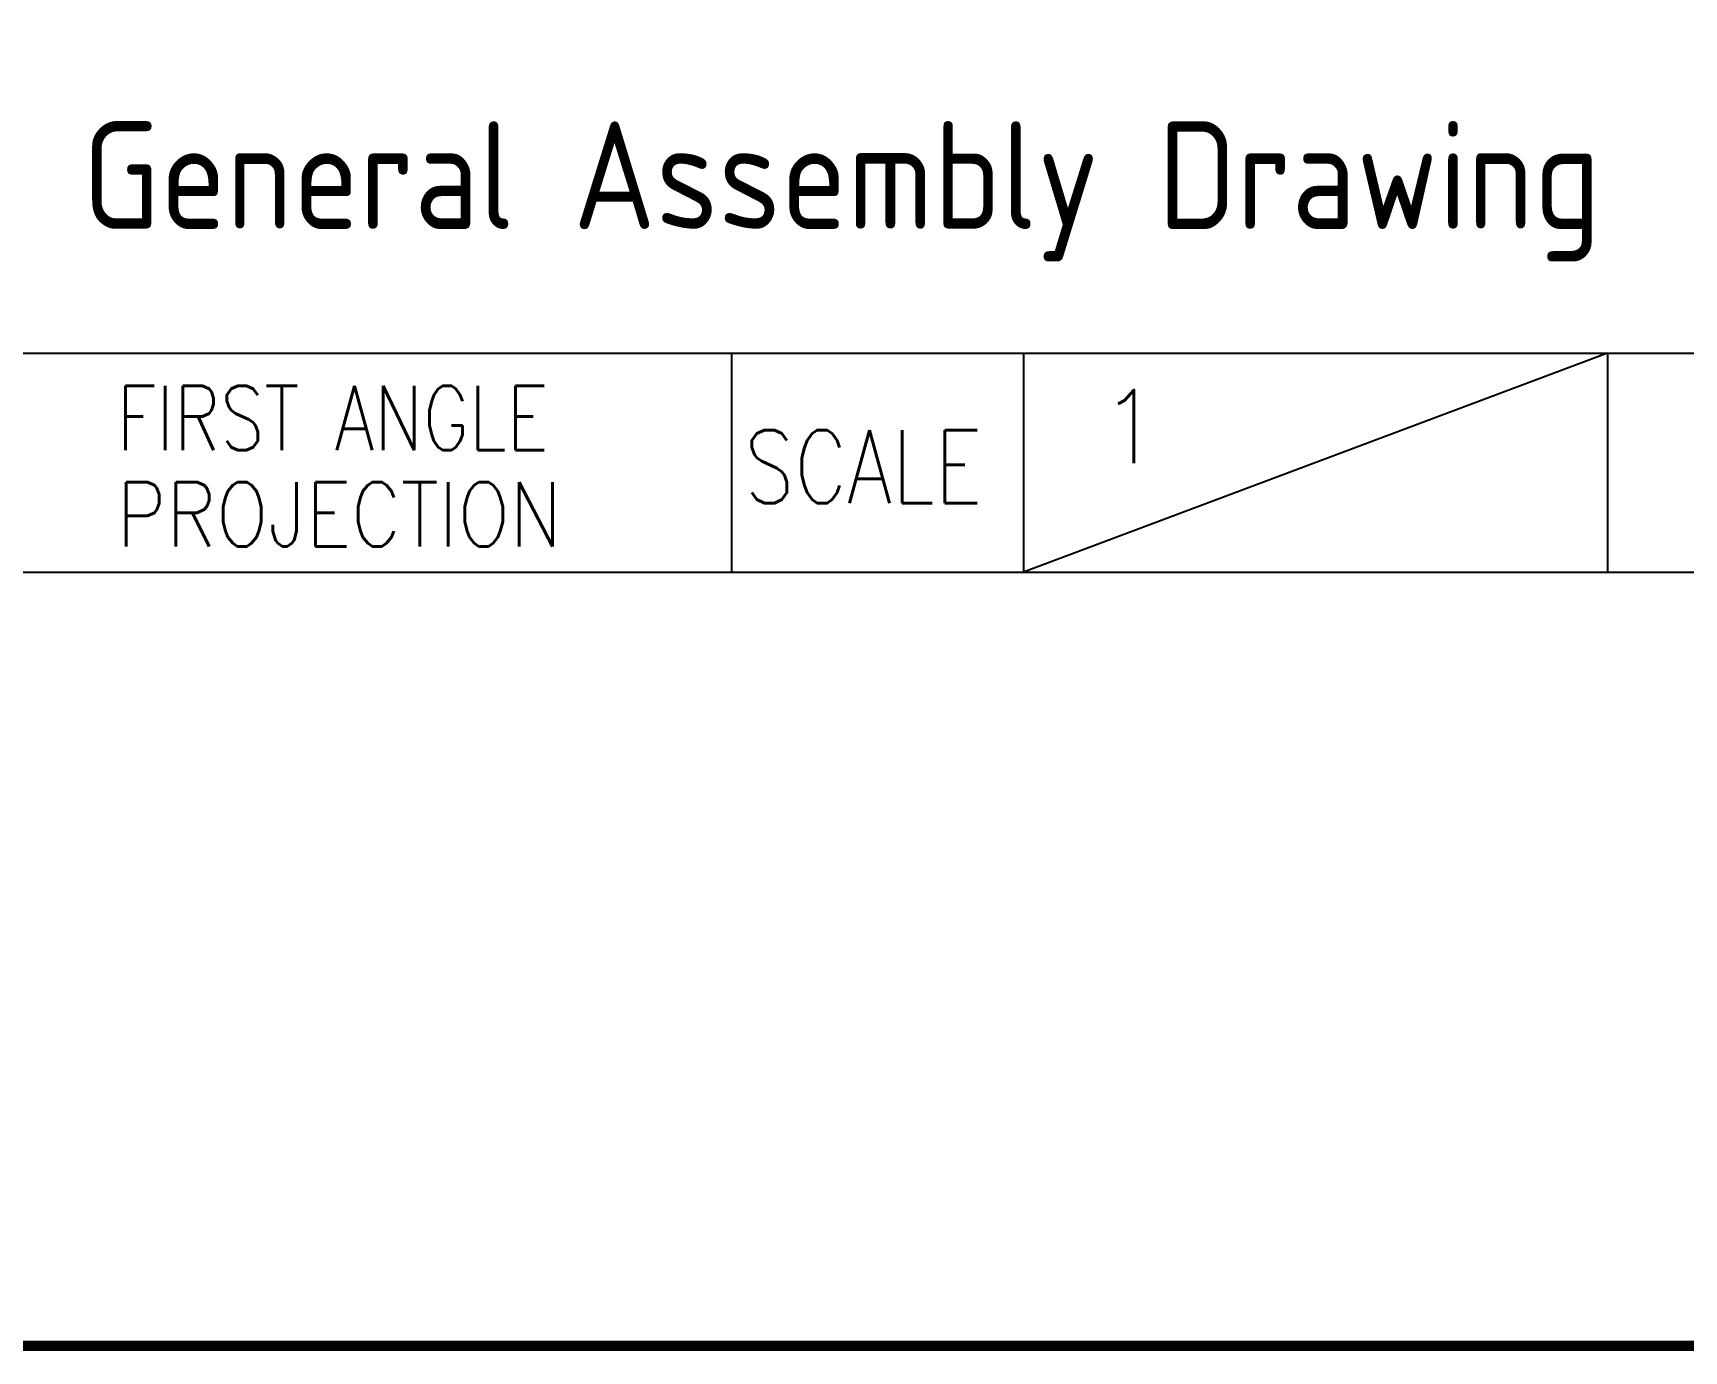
# Model space of a CAD drawing. Header units: millimetres. Extents: x 226184 to 235717, y -181921 to -175474.
# Drawn here: x 233262 to 234490, y -181686 to -180707 of the extents above; entities that cross this region are included whole.
import ezdxf

# ---------------------------------------------------------------- set-up
doc = ezdxf.new("R2010")
doc.units = ezdxf.units.MM
doc.header["$LTSCALE"] = 13
doc.layers.add('1', color=4, linetype='Continuous')
doc.layers.add('2', color=3, linetype='Continuous')
doc.styles.add('ROMANS', font='romans.shx', dxfattribs={"bigfont": 'whgtxt.shx'})
doc.styles.get("Standard").update_dxf_attribs({"font": 'gbenor.shx', "bigfont": 'gbcbig.shx'})

msp = doc.modelspace()

# ---------------------------------------------------------------- linework, layer by layer
at = {"layer": '1', "const_width": 7.598}
msp.add_lwpolyline([(226748.469, -181682.674), (235084.11, -181682.674), (235084.11, -175691.431), (226748.469, -175691.431), (226748.469, -181682.674)], dxfattribs=at)
at = {"layer": '2'}
for p, q in [((231828, -180944.622), (235084.11, -180944.622)), ((233781.666, -180944.622), (233781.666, -181107.428)), ((234432.888, -180944.622), (233998.74, -181107.428)), ((233998.74, -180944.622), (233998.74, -181107.428)), ((234432.888, -180944.622), (234432.888, -181107.428)), ((233238.981, -181107.428), (235084.11, -181107.428))]:
    msp.add_line(p, q, dxfattribs=at)

# ---------------------------------------------------------------- texts
at = {"layer": '1', "color": 4}
msp.add_text('General Assembly Drawing', height=80, dxfattribs=at).set_placement((233299.097, -180852.293))
at = {"layer": '2', "style": 'ROMANS'}
for s, height, width, p in [('FIRST ANGLE', 47.75628, 0.8, (233324.66, -181016.671)), ('SCALE', 54.2685, 0.8, (233791.26, -181056.022)), ('PROJECTION', 47.7563, 0.86, (233324.66, -181088.242))]:
    msp.add_text(s, height=height, dxfattribs=dict(at, width=width)).set_placement(p)
msp.add_text('1', height=54.269, dxfattribs=at).set_placement((234055.133, -181026.292))

doc.saveas('drawing.dxf')
